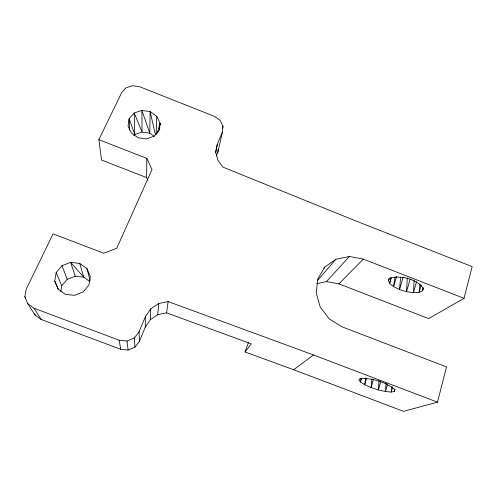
<?xml version="1.0" encoding="UTF-8"?>
<svg xmlns="http://www.w3.org/2000/svg" width="497" height="497" viewBox="0 0 497 497"><rect width="100%" height="100%" fill="white"/><g stroke="black" fill="none" stroke-linecap="round" stroke-linejoin="round"><path stroke-width="0.75" d="M98.853 139.638L146.801 158.381L152.007 169.527L116.758 248.22L103.767 253.24L53.086 233.863L26.217 289.186L24.85 296.69L27.702 303.679L35.231 315.185L41.139 319.441L120.734 349.316L128.102 350.068L134.942 347.13L139.396 341.327L145.273 327.175L145.36 316.726L150.703 308.83L158.698 303.524L168.123 301.567L313.514 354.964L437.503 402.154L446.511 366.91L342.035 326.827L329.275 318.944L320.198 306.978L316.216 292.863L317.881 278.836L324.821 267.057L335.904 259.241L349.403 256.477L363.326 259.105L464.036 298.343L472.15 266.591L356.852 221.351L223.072 167.172L217.879 160.338L215.828 152.405L217.214 144.596L222.345 132.289L222.973 126.12L220.072 120.299L214.449 116.36L139.645 86.726L132.624 85.664L126.07 87.776L121.734 92.529L98.853 139.638L101.543 160.04L146.634 177.597L147.938 180.411M146.634 177.597L146.801 158.381M156.139 134.525L156.779 116.286L150.144 111.626L141.9 110.415L134.215 112.981L129.133 118.677L128.058 126.008L131.307 132.991L138.036 137.725L146.398 138.911L154.107 136.24L159.102 130.463L160.065 123.163L156.779 116.286M145.273 327.175L150.274 319.733L150.703 308.83M159.959 125.486L160.065 123.163L157.238 133.246M407.273 277.898L406.534 291.696L413.448 292.683L419.133 292.36L422.593 290.739L423.208 288.533M414.119 280.538L413.448 292.683L416.585 281.594M159.649 129.357L159.804 127.033M159.91 125.486L160.065 123.163M378.994 380.652L378.391 389.94L385.498 391.537L391.232 392.058L394.587 391.4L394.866 389.897M386.082 383.193L385.498 391.537L387.604 384.088M150.274 319.733L157.766 314.719L158.698 303.524M400.601 277.289L399.532 289.571L406.534 291.696L410.112 279.196M371.874 379.112L371.073 387.548L378.391 389.94L380.721 381.802M419.946 283.899L419.133 292.36L421.214 284.905M216.388 155.903L217.823 152.455L218.121 149.516M391.816 386.765L391.232 392.058L392.673 386.914M157.766 314.719L166.607 312.855L168.123 301.567M395.047 276.773L393.562 286.663L399.532 289.571L403.148 277.102M365.767 377.968L364.723 384.746L371.073 387.548L373.427 379.428M60.789 291.683L61.765 285.806L67.207 279.345L75.258 276.195L83.763 277.164L89.882 281.538M54.726 281.103L56.186 272.524L62.026 265.671L70.624 262.36L79.713 263.422L86.9 268.554L90.292 276.419L88.975 284.961L83.241 291.907L74.6 295.348L65.374 294.33L58.087 289.099L54.726 281.103L58.621 289.85M423.133 287.695L422.593 290.739L423.177 288.074C415.747 278.736 401.452 275.276 390.12 278.109L388.374 280.407L389.617 283.427L393.562 286.663L396.587 276.382M394.587 391.4L394.91 389.636C385.517 381.82 372.446 378.161 360.325 378.379L358.803 379.739L360.381 381.994L364.723 384.746L366.68 378.099M215.412 152.877L217.214 144.596M222.463 128.394L222.973 126.12M217.823 152.455L222.345 132.289M391.009 277.475L389.617 283.427L391.369 277.531M361.263 378.248L360.381 381.994L361.487 378.279M388.374 280.407L389.101 278.202M437.503 402.154L403.502 411.336L293.702 369.737L245.027 351.951L248.432 342.476M27.702 303.679L34.02 308.221L119.131 340.228L127.015 341.041L134.327 337.929L139.085 331.766L145.36 316.726M245.027 351.951L251.327 343.887L166.607 312.855M323.827 268.231L324.821 267.057M317.397 280.662L335.904 259.241M133.823 135.631L134.78 134.544L142.024 132.059L149.783 133.171L154.157 136.246M316.657 283.65L326.479 281.575L349.403 256.477M326.479 281.575L338.904 283.855L363.326 259.105M293.702 369.737L313.514 354.964M464.036 298.343L428.65 318.583L338.904 283.855M24.85 296.69L25.658 297.952M34.02 308.221L41.139 319.441M56.186 272.524L61.765 285.806M34.691 313.874L35.231 315.185M62.026 265.671L67.207 279.345M75.258 276.195L70.624 262.36L83.763 277.164L79.713 263.422M86.9 268.554L90.094 280.488M155.356 134.6L150.144 111.626L149.783 133.171L141.9 110.415L142.024 132.059L134.215 112.981L134.78 134.544L129.133 118.677L129.599 130.09M119.131 340.228L120.734 349.316M127.015 341.041L128.102 350.068M134.327 337.929L134.942 347.13M139.085 331.766L139.396 341.327"/></g></svg>
